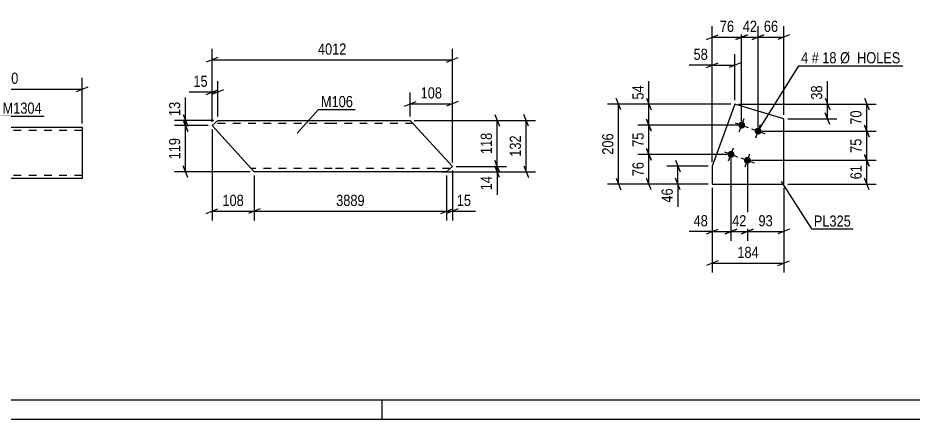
# Model space of a CAD drawing. Header units: millimetres. Extents: x 0 to 841, y 0 to 594.
# Drawn here: x 117.4 to 347.5, y 0 to 103.2 of the extents above; entities that cross this region are included whole.
import ezdxf

# ---------------------------------------------------------------- set-up
doc = ezdxf.new("R2010")
doc.units = ezdxf.units.MM
doc.linetypes.add('DXK_LINE_DOT2', pattern=[3.9198, 1.9599, -1.9599])
doc.styles.add('Arial Narrow', font='ARIALN.TTF', dxfattribs={"height": 0.2})

# ---------------------------------------------------------------- blocks, each defined once
blk = doc.blocks.new('Unknown-122570250-1133')
at = {"color": 5, "linetype": 'Continuous'}
for p, q in [((5, 5), (836, 5)), ((211, 0), (211, 5)), ((0, 0), (841, 0))]:
    blk.add_line(p, q, dxfattribs=at)
blk = doc.blocks.new('Part-122570250-4533 - 4527')
at = {"color": 2, "linetype": 'Continuous'}
for p, q in [((168.79, 76.82), (167.31, 75.47)), ((168.79, 76.82), (198.15, 76.82)), ((198.25, 76.82), (218.25, 76.82)), ((218.25, 76.82), (229.08, 64.97)), ((167.31, 75.47), (178.15, 63.62)), ((229.08, 64.97), (227.6, 63.62)), ((198.15, 63.62), (178.15, 63.62)), ((227.6, 63.62), (198.25, 63.62))]:
    blk.add_line(p, q, dxfattribs=at)
at = {"color": 7, "linetype": 'DXK_LINE_DOT2'}
for p, q in [((198.15, 76.02), (167.91, 76.02)), ((218.98, 76.02), (198.25, 76.02)), ((198.15, 64.42), (177.42, 64.42)), ((228.48, 64.42), (198.25, 64.42))]:
    blk.add_line(p, q, dxfattribs=at)
blk = doc.blocks.new('Part-122570250-4687 - 4681')
at = {"color": 2, "linetype": 'Continuous'}
for p, q in [((93.85, 61.86), (93.85, 75.06)), ((93.85, 75.06), (113.85, 75.06)), ((113.95, 75.06), (133.95, 75.06)), ((133.95, 75.06), (133.95, 61.86)), ((113.85, 61.86), (93.85, 61.86)), ((133.95, 61.86), (113.95, 61.86))]:
    blk.add_line(p, q, dxfattribs=at)
at = {"color": 7, "linetype": 'DXK_LINE_DOT2'}
for p, q in [((113.85, 74.26), (93.85, 74.26)), ((133.95, 74.26), (113.95, 74.26)), ((113.85, 62.66), (93.85, 62.66)), ((133.95, 62.66), (113.95, 62.66)), ((133.95, 62.66), (133.95, 62.72)), ((93.85, 61.86), (93.85, 61.98))]:
    blk.add_line(p, q, dxfattribs=at)
blk = doc.blocks.new('Part-122570250-7119 - 7118')
at = {"color": 2, "linetype": 'Continuous'}
for p, q in [((301.68, 81.03), (295.85, 65.06)), ((314.25, 77.23), (301.68, 81.03)), ((314.25, 60.46), (314.25, 77.23)), ((295.85, 65.06), (295.85, 60.46)), ((295.85, 60.46), (314.25, 60.46))]:
    blk.add_line(p, q, dxfattribs=at)
blk = doc.blocks.new('Bolt-122570250-7120 - 7118')
at = {"linetype": 'Continuous'}
for points in [[(303.73, 76.45, -1), (303.12, 74.76, -1)], [(307.96, 74.91, -1), (307.34, 73.22, -1)], [(300.99, 68.93, -1), (300.38, 67.24, -1)], [(305.22, 67.39, -1), (304.6, 65.7, -1)]]:
    blk.add_hatch(color=1, dxfattribs=at).paths.add_polyline_path(points)
at = {"color": 1, "linetype": 'Continuous'}
for p, q in [((301.73, 76.22), (305.12, 74.99)), ((302.81, 73.91), (304.04, 77.3)), ((305.96, 74.68), (309.34, 73.45)), ((307.04, 72.37), (308.27, 75.75)), ((300.07, 66.4), (301.3, 69.78)), ((298.99, 68.7), (302.38, 67.47)), ((303.22, 67.16), (306.6, 65.93)), ((304.3, 64.86), (305.53, 68.24))]:
    blk.add_line(p, q, dxfattribs=at)
blk = doc.blocks.new('StraightDimension-122570250-4596 - 4527')
at = {"color": 7, "linetype": 'Continuous'}
for p, q in [((159.88, 78.32), (161.08, 75.32)), ((167.79, 76.82), (157.63, 76.82)), ((161.08, 73.97), (159.88, 76.97)), ((160.48, 75.47), (160.48, 76.82)), ((166.31, 75.47), (157.63, 75.47))]:
    blk.add_line(p, q, dxfattribs=at)
at = {"color": 0}
blk.add_wipeout([(159.73, 82.2), (155.53, 82.2), (155.53, 77.34), (159.73, 77.34)], dxfattribs=at)
at = {"color": 7, "linetype": 'Continuous'}
blk.add_line((160.48, 76.82), (160.48, 82.72), dxfattribs=at)
blk.add_line((160.48, 76.82), (160.48, 82.72), dxfattribs=at)
at = {"color": 3, "style": 'Arial Narrow'}
blk.add_text('13', height=2.863, rotation=90.0002, dxfattribs=at).set_placement((159.13, 77.94))
blk = doc.blocks.new('StraightDimension-122570250-4613 - 4527')
at = {"color": 7, "linetype": 'Continuous'}
for p, q in [((167.31, 76.47), (167.31, 86.95)), ((168.79, 77.82), (168.79, 86.95)), ((165.81, 83.5), (168.81, 84.7)), ((170.29, 84.7), (167.29, 83.5)), ((167.31, 84.1), (168.79, 84.1))]:
    blk.add_line(p, q, dxfattribs=at)
at = {"color": 0}
blk.add_wipeout([(166.79, 84.85), (166.79, 89.05), (161.93, 89.05), (161.93, 84.85)], dxfattribs=at)
at = {"color": 7, "linetype": 'Continuous'}
blk.add_line((167.31, 84.1), (161.41, 84.1), dxfattribs=at)
blk.add_line((167.31, 84.1), (161.41, 84.1), dxfattribs=at)
at = {"color": 3, "style": 'Arial Narrow'}
blk.add_text('15', height=2.863, dxfattribs=at).set_placement((162.53, 85.45))
blk = doc.blocks.new('StraightDimension-122570250-4580 - 4527')
at = {"color": 7, "linetype": 'Continuous'}
for p, q in [((159.88, 76.97), (161.08, 73.97)), ((166.31, 75.47), (157.63, 75.47)), ((160.48, 63.62), (160.48, 75.47)), ((161.08, 62.12), (159.88, 65.12)), ((177.15, 63.62), (157.63, 63.62))]:
    blk.add_line(p, q, dxfattribs=at)
at = {"color": 0}
blk.add_wipeout([(159.73, 72.88), (155.53, 72.88), (155.53, 66.2), (159.73, 66.2)], dxfattribs=at)
at = {"color": 3, "style": 'Arial Narrow'}
blk.add_text('119', height=2.863, rotation=90.0002, dxfattribs=at).set_placement((159.13, 66.8))
blk = doc.blocks.new('StraightDimension-122570250-9545 - 4527')
at = {"color": 7, "linetype": 'Continuous'}
for p, q in [((167.31, 74.47), (167.31, 51.07)), ((178.15, 62.62), (178.15, 51.07)), ((165.81, 52.87), (168.81, 54.07)), ((167.31, 53.47), (178.15, 53.47)), ((179.65, 54.07), (176.65, 52.87))]:
    blk.add_line(p, q, dxfattribs=at)
at = {"color": 0}
blk.add_wipeout([(176.07, 54.22), (176.07, 58.42), (169.39, 58.42), (169.39, 54.22)], dxfattribs=at)
at = {"color": 3, "style": 'Arial Narrow'}
blk.add_text('108', height=2.863, dxfattribs=at).set_placement((169.99, 54.82))
blk = doc.blocks.new('StraightDimension-122570250-4536 - 4527')
at = {"color": 7, "linetype": 'Continuous'}
for p, q in [((167.31, 76.47), (167.31, 95.23)), ((229.08, 65.97), (229.08, 95.23)), ((168.81, 92.98), (165.81, 91.78)), ((167.31, 92.38), (229.08, 92.38)), ((227.58, 91.78), (230.58, 92.98))]:
    blk.add_line(p, q, dxfattribs=at)
at = {"color": 0}
blk.add_wipeout([(202.45, 93.13), (202.45, 97.33), (193.94, 97.33), (193.94, 93.13)], dxfattribs=at)
at = {"color": 3, "style": 'Arial Narrow'}
blk.add_text('4012', height=2.863, dxfattribs=at).set_placement((194.54, 93.73))
blk = doc.blocks.new('StraightDimension-122570250-4563 - 4527')
at = {"color": 7, "linetype": 'Continuous'}
for p, q in [((239.99, 78.32), (241.19, 75.32)), ((219.25, 76.82), (242.99, 76.82)), ((240.59, 64.97), (240.59, 76.82)), ((230.08, 64.97), (242.99, 64.97)), ((241.19, 63.47), (239.99, 66.47))]:
    blk.add_line(p, q, dxfattribs=at)
at = {"color": 0}
blk.add_wipeout([(239.84, 74.23), (235.64, 74.23), (235.64, 67.55), (239.84, 67.55)], dxfattribs=at)
at = {"color": 3, "style": 'Arial Narrow'}
blk.add_text('118', height=2.863, rotation=90.0002, dxfattribs=at).set_placement((239.24, 68.15))
blk = doc.blocks.new('StraightDimension-122570250-4547 - 4527')
at = {"color": 7, "linetype": 'Continuous'}
for p, q in [((230.08, 64.97), (242.99, 64.97)), ((239.99, 66.47), (241.19, 63.47)), ((241.19, 62.12), (239.99, 65.12)), ((240.59, 63.62), (240.59, 64.97)), ((228.6, 63.62), (242.99, 63.62))]:
    blk.add_line(p, q, dxfattribs=at)
at = {"color": 0}
blk.add_wipeout([(239.84, 63.09), (235.64, 63.09), (235.64, 58.23), (239.84, 58.23)], dxfattribs=at)
at = {"color": 7, "linetype": 'Continuous'}
blk.add_line((240.59, 63.62), (240.59, 57.71), dxfattribs=at)
blk.add_line((240.59, 63.62), (240.59, 57.71), dxfattribs=at)
at = {"color": 3, "style": 'Arial Narrow'}
blk.add_text('14', height=2.863, rotation=90.0002, dxfattribs=at).set_placement((239.24, 58.83))
blk = doc.blocks.new('StraightDimension-122570250-4627 - 4527')
at = {"color": 7, "linetype": 'Continuous'}
for p, q in [((218.25, 77.82), (218.25, 83.96)), ((229.08, 65.97), (229.08, 83.96)), ((216.75, 80.51), (219.75, 81.71)), ((218.25, 81.11), (229.08, 81.11)), ((230.58, 81.71), (227.58, 80.51))]:
    blk.add_line(p, q, dxfattribs=at)
at = {"color": 0}
blk.add_wipeout([(227.01, 81.86), (227.01, 86.06), (220.32, 86.06), (220.32, 81.86)], dxfattribs=at)
at = {"color": 3, "style": 'Arial Narrow'}
blk.add_text('108', height=2.863, dxfattribs=at).set_placement((220.92, 82.46))
blk = doc.blocks.new('StraightDimension-122570250-9494 - 4527')
at = {"color": 7, "linetype": 'Continuous'}
for p, q in [((248.64, 75.32), (247.44, 78.32)), ((219.25, 76.82), (250.44, 76.82)), ((248.04, 63.62), (248.04, 76.82)), ((247.44, 65.12), (248.64, 62.12)), ((226.33, 63.62), (250.44, 63.62))]:
    blk.add_line(p, q, dxfattribs=at)
at = {"color": 0}
blk.add_wipeout([(247.29, 73.56), (243.09, 73.56), (243.09, 66.87), (247.29, 66.87)], dxfattribs=at)
at = {"color": 3, "style": 'Arial Narrow'}
blk.add_text('132', height=2.863, rotation=90.0002, dxfattribs=at).set_placement((246.69, 67.47))
blk = doc.blocks.new('StraightDimension-122570250-9543 - 4527')
at = {"color": 7, "linetype": 'Continuous'}
for p, q in [((227.6, 62.62), (227.6, 51.07)), ((229.08, 63.97), (229.08, 51.07)), ((226.1, 52.87), (229.1, 54.07)), ((230.58, 54.07), (227.58, 52.87)), ((227.6, 53.47), (229.08, 53.47))]:
    blk.add_line(p, q, dxfattribs=at)
at = {"color": 0}
blk.add_wipeout([(234.46, 54.22), (234.46, 58.42), (229.61, 58.42), (229.61, 54.22)], dxfattribs=at)
at = {"color": 7, "linetype": 'Continuous'}
blk.add_line((229.08, 53.47), (234.99, 53.47), dxfattribs=at)
blk.add_line((229.08, 53.47), (234.99, 53.47), dxfattribs=at)
at = {"color": 3, "style": 'Arial Narrow'}
blk.add_text('15', height=2.863, dxfattribs=at).set_placement((230.21, 54.82))
blk = doc.blocks.new('StraightDimension-122570250-9544 - 4527')
at = {"color": 7, "linetype": 'Continuous'}
for p, q in [((178.15, 62.62), (178.15, 51.07)), ((227.6, 62.62), (227.6, 51.07)), ((179.65, 54.07), (176.65, 52.87)), ((178.15, 53.47), (227.6, 53.47)), ((226.1, 52.87), (229.1, 54.07))]:
    blk.add_line(p, q, dxfattribs=at)
at = {"color": 0}
blk.add_wipeout([(207.13, 54.22), (207.13, 58.42), (198.62, 58.42), (198.62, 54.22)], dxfattribs=at)
at = {"color": 3, "style": 'Arial Narrow'}
blk.add_text('3889', height=2.863, dxfattribs=at).set_placement((199.22, 54.82))
blk = doc.blocks.new('StraightDimension-122570250-4690 - 4681')
at = {"color": 7, "linetype": 'Continuous'}
for p, q in [((93.85, 76.06), (93.85, 87.74)), ((133.95, 76.06), (133.95, 87.74)), ((95.35, 85.49), (92.35, 84.29)), ((132.45, 84.29), (135.45, 85.49)), ((93.85, 84.89), (133.95, 84.89))]:
    blk.add_line(p, q, dxfattribs=at)
at = {"color": 0}
blk.add_wipeout([(118.15, 85.64), (118.15, 89.84), (109.64, 89.84), (109.64, 85.64)], dxfattribs=at)
at = {"color": 3, "style": 'Arial Narrow'}
blk.add_text('2890', height=2.863, dxfattribs=at).set_placement((110.24, 86.24))
blk = doc.blocks.new('StraightDimension-122570250-10993 - 7118')
at = {"color": 7, "linetype": 'Continuous'}
for p, q in [((295.85, 66.06), (295.85, 101.08)), ((303.42, 76.6), (303.42, 101.08)), ((294.35, 97.63), (297.35, 98.83)), ((295.85, 98.23), (303.42, 98.23)), ((304.92, 98.83), (301.92, 97.63))]:
    blk.add_line(p, q, dxfattribs=at)
at = {"color": 0}
blk.add_wipeout([(302.07, 98.98), (302.07, 103.18), (297.21, 103.18), (297.21, 98.98)], dxfattribs=at)
at = {"color": 3, "style": 'Arial Narrow'}
blk.add_text('76', height=2.863, dxfattribs=at).set_placement((297.81, 99.58))
blk = doc.blocks.new('StraightDimension-122570250-7130 - 7118')
at = {"color": 7, "linetype": 'Continuous'}
for p, q in [((294.85, 65.06), (284.21, 65.06)), ((286.46, 66.56), (287.66, 63.56)), ((287.06, 60.46), (287.06, 65.06)), ((294.85, 60.46), (284.21, 60.46)), ((287.66, 58.96), (286.46, 61.96))]:
    blk.add_line(p, q, dxfattribs=at)
at = {"color": 0}
blk.add_wipeout([(286.31, 59.93), (282.11, 59.93), (282.11, 55.08), (286.31, 55.08)], dxfattribs=at)
at = {"color": 7, "linetype": 'Continuous'}
blk.add_line((287.06, 60.46), (287.06, 54.55), dxfattribs=at)
blk.add_line((287.06, 60.46), (287.06, 54.55), dxfattribs=at)
at = {"color": 3, "style": 'Arial Narrow'}
blk.add_text('46', height=2.863, rotation=90.0002, dxfattribs=at).set_placement((285.71, 55.68))
blk = doc.blocks.new('StraightDimension-122570250-7122 - 7118')
at = {"color": 7, "linetype": 'Continuous'}
for p, q in [((295.85, 66.06), (295.85, 93.88)), ((301.68, 82.03), (301.68, 93.88)), ((294.35, 90.43), (297.35, 91.63)), ((295.85, 91.03), (301.68, 91.03)), ((303.18, 91.63), (300.18, 90.43))]:
    blk.add_line(p, q, dxfattribs=at)
at = {"color": 0}
blk.add_wipeout([(295.33, 91.78), (295.33, 95.98), (290.47, 95.98), (290.47, 91.78)], dxfattribs=at)
at = {"color": 7, "linetype": 'Continuous'}
blk.add_line((295.85, 91.03), (289.95, 91.03), dxfattribs=at)
blk.add_line((295.85, 91.03), (289.95, 91.03), dxfattribs=at)
at = {"color": 3, "style": 'Arial Narrow'}
blk.add_text('58', height=2.863, dxfattribs=at).set_placement((291.07, 92.38))
blk = doc.blocks.new('StraightDimension-122570250-10992 - 7118')
at = {"color": 7, "linetype": 'Continuous'}
for p, q in [((303.42, 76.6), (303.42, 101.08)), ((307.65, 75.06), (307.65, 101.08)), ((301.92, 97.63), (304.92, 98.83)), ((303.42, 98.23), (307.65, 98.23)), ((309.15, 98.83), (306.15, 97.63))]:
    blk.add_line(p, q, dxfattribs=at)
at = {"color": 0}
blk.add_wipeout([(307.97, 98.98), (307.97, 103.18), (303.11, 103.18), (303.11, 98.98)], dxfattribs=at)
at = {"color": 3, "style": 'Arial Narrow'}
blk.add_text('42', height=2.863, dxfattribs=at).set_placement((303.71, 99.58))
blk = doc.blocks.new('StraightDimension-122570250-10991 - 7118')
at = {"color": 7, "linetype": 'Continuous'}
for p, q in [((307.65, 75.06), (307.65, 101.08)), ((314.25, 78.23), (314.25, 101.08)), ((306.15, 97.63), (309.15, 98.83)), ((307.65, 98.23), (314.25, 98.23)), ((315.75, 98.83), (312.75, 97.63))]:
    blk.add_line(p, q, dxfattribs=at)
at = {"color": 0}
blk.add_wipeout([(313.38, 98.98), (313.38, 103.18), (308.52, 103.18), (308.52, 98.98)], dxfattribs=at)
at = {"color": 3, "style": 'Arial Narrow'}
blk.add_text('66', height=2.863, dxfattribs=at).set_placement((309.12, 99.58))
blk = doc.blocks.new('StraightDimension-122570250-7134 - 7118')
at = {"color": 7, "linetype": 'Continuous'}
for p, q in [((302.68, 81.03), (327.87, 81.03)), ((324.87, 82.53), (326.07, 79.53)), ((325.47, 77.23), (325.47, 81.03)), ((326.07, 75.73), (324.87, 78.73)), ((315.25, 77.23), (327.87, 77.23))]:
    blk.add_line(p, q, dxfattribs=at)
at = {"color": 0}
blk.add_wipeout([(324.72, 86.41), (320.52, 86.41), (320.52, 81.56), (324.72, 81.56)], dxfattribs=at)
at = {"color": 7, "linetype": 'Continuous'}
blk.add_line((325.47, 81.03), (325.47, 86.94), dxfattribs=at)
blk.add_line((325.47, 81.03), (325.47, 86.94), dxfattribs=at)
at = {"color": 3, "style": 'Arial Narrow'}
blk.add_text('38', height=2.863, rotation=90.0002, dxfattribs=at).set_placement((324.12, 82.16))
blk = doc.blocks.new('StraightDimension-122570250-7126 - 7118')
at = {"color": 7, "linetype": 'Continuous'}
for p, q in [((295.85, 59.46), (295.85, 37.7)), ((314.25, 59.46), (314.25, 37.7)), ((297.35, 40.7), (294.35, 39.5)), ((295.85, 40.1), (314.25, 40.1)), ((312.75, 39.5), (315.75, 40.7))]:
    blk.add_line(p, q, dxfattribs=at)
at = {"color": 0}
blk.add_wipeout([(308.39, 40.85), (308.39, 45.05), (301.71, 45.05), (301.71, 40.85)], dxfattribs=at)
at = {"color": 3, "style": 'Arial Narrow'}
blk.add_text('184', height=2.863, dxfattribs=at).set_placement((302.31, 41.45))
blk = doc.blocks.new('StraightDimension-122570250-7178 - 7118')
at = {"color": 7, "linetype": 'Continuous'}
for p, q in [((300.68, 81.03), (268.95, 81.03)), ((272.4, 79.53), (271.2, 82.53)), ((271.8, 60.46), (271.8, 81.03)), ((294.85, 60.46), (268.95, 60.46)), ((271.2, 61.96), (272.4, 58.96))]:
    blk.add_line(p, q, dxfattribs=at)
at = {"color": 0}
blk.add_wipeout([(271.05, 74.09), (266.85, 74.09), (266.85, 67.4), (271.05, 67.4)], dxfattribs=at)
at = {"color": 3, "style": 'Arial Narrow'}
blk.add_text('206', height=2.863, rotation=90.0002, dxfattribs=at).set_placement((270.45, 68))
blk = doc.blocks.new('StraightDimension-122570250-10878 - 7118')
at = {"color": 7, "linetype": 'Continuous'}
for p, q in [((300.68, 81.03), (276.73, 81.03)), ((278.98, 82.53), (280.18, 79.53)), ((279.58, 75.6), (279.58, 81.03)), ((280.18, 74.1), (278.98, 77.1)), ((302.42, 75.6), (276.73, 75.6))]:
    blk.add_line(p, q, dxfattribs=at)
at = {"color": 0}
blk.add_wipeout([(278.83, 86.41), (274.63, 86.41), (274.63, 81.56), (278.83, 81.56)], dxfattribs=at)
at = {"color": 7, "linetype": 'Continuous'}
blk.add_line((279.58, 81.03), (279.58, 86.94), dxfattribs=at)
blk.add_line((279.58, 81.03), (279.58, 86.94), dxfattribs=at)
at = {"color": 3, "style": 'Arial Narrow'}
blk.add_text('54', height=2.863, rotation=90.0002, dxfattribs=at).set_placement((278.23, 82.16))
blk = doc.blocks.new('StraightDimension-122570250-10879 - 7118')
at = {"color": 7, "linetype": 'Continuous'}
for p, q in [((278.98, 77.1), (280.18, 74.1)), ((302.42, 75.6), (276.73, 75.6)), ((279.58, 68.09), (279.58, 75.6)), ((280.18, 66.59), (278.98, 69.59)), ((299.68, 68.09), (276.73, 68.09))]:
    blk.add_line(p, q, dxfattribs=at)
at = {"color": 0}
blk.add_wipeout([(278.83, 74.27), (274.63, 74.27), (274.63, 69.42), (278.83, 69.42)], dxfattribs=at)
at = {"color": 3, "style": 'Arial Narrow'}
blk.add_text('75', height=2.863, rotation=90.0002, dxfattribs=at).set_placement((278.23, 70.02))
blk = doc.blocks.new('StraightDimension-122570250-10880 - 7118')
at = {"color": 7, "linetype": 'Continuous'}
for p, q in [((278.98, 69.59), (280.18, 66.59)), ((299.68, 68.09), (276.73, 68.09)), ((279.58, 60.46), (279.58, 68.09)), ((294.85, 60.46), (276.73, 60.46)), ((280.18, 58.96), (278.98, 61.96))]:
    blk.add_line(p, q, dxfattribs=at)
at = {"color": 0}
blk.add_wipeout([(278.83, 66.7), (274.63, 66.7), (274.63, 61.85), (278.83, 61.85)], dxfattribs=at)
at = {"color": 3, "style": 'Arial Narrow'}
blk.add_text('76', height=2.863, rotation=90.0002, dxfattribs=at).set_placement((278.23, 62.45))
blk = doc.blocks.new('StraightDimension-122570250-11025 - 7118')
at = {"color": 7, "linetype": 'Continuous'}
for p, q in [((304.91, 65.55), (304.91, 45.83)), ((314.25, 59.46), (314.25, 45.83)), ((303.41, 47.63), (306.41, 48.83)), ((315.75, 48.83), (312.75, 47.63)), ((304.91, 48.23), (314.25, 48.23))]:
    blk.add_line(p, q, dxfattribs=at)
at = {"color": 0}
blk.add_wipeout([(312.01, 48.98), (312.01, 53.18), (307.15, 53.18), (307.15, 48.98)], dxfattribs=at)
at = {"color": 3, "style": 'Arial Narrow'}
blk.add_text('93', height=2.863, dxfattribs=at).set_placement((307.75, 49.58))
blk = doc.blocks.new('StraightDimension-122570250-11026 - 7118')
at = {"color": 7, "linetype": 'Continuous'}
for p, q in [((300.68, 67.09), (300.68, 45.83)), ((304.91, 65.55), (304.91, 45.83)), ((299.18, 47.63), (302.18, 48.83)), ((306.41, 48.83), (303.41, 47.63)), ((300.68, 48.23), (304.91, 48.23))]:
    blk.add_line(p, q, dxfattribs=at)
at = {"color": 0}
blk.add_wipeout([(305.23, 48.98), (305.23, 53.18), (300.37, 53.18), (300.37, 48.98)], dxfattribs=at)
at = {"color": 3, "style": 'Arial Narrow'}
blk.add_text('42', height=2.863, dxfattribs=at).set_placement((300.97, 49.58))
blk = doc.blocks.new('StraightDimension-122570250-11027 - 7118')
at = {"color": 7, "linetype": 'Continuous'}
for p, q in [((300.68, 67.09), (300.68, 45.83)), ((295.85, 59.46), (295.85, 45.83)), ((294.35, 47.63), (297.35, 48.83)), ((302.18, 48.83), (299.18, 47.63)), ((295.85, 48.23), (300.68, 48.23))]:
    blk.add_line(p, q, dxfattribs=at)
at = {"color": 0}
blk.add_wipeout([(295.33, 48.98), (295.33, 53.18), (290.47, 53.18), (290.47, 48.98)], dxfattribs=at)
at = {"color": 7, "linetype": 'Continuous'}
blk.add_line((295.85, 48.23), (289.95, 48.23), dxfattribs=at)
blk.add_line((295.85, 48.23), (289.95, 48.23), dxfattribs=at)
at = {"color": 3, "style": 'Arial Narrow'}
blk.add_text('48', height=2.863, dxfattribs=at).set_placement((291.07, 49.58))
blk = doc.blocks.new('StraightDimension-122570250-11051 - 7118')
at = {"color": 7, "linetype": 'Continuous'}
for p, q in [((302.68, 81.03), (337.97, 81.03)), ((334.97, 82.53), (336.17, 79.53)), ((335.57, 74.06), (335.57, 81.03)), ((308.65, 74.06), (337.97, 74.06)), ((336.17, 72.56), (334.97, 75.56))]:
    blk.add_line(p, q, dxfattribs=at)
at = {"color": 0}
blk.add_wipeout([(334.82, 79.98), (330.62, 79.98), (330.62, 75.12), (334.82, 75.12)], dxfattribs=at)
at = {"color": 3, "style": 'Arial Narrow'}
blk.add_text('70', height=2.863, rotation=90.0002, dxfattribs=at).set_placement((334.22, 75.72))
blk = doc.blocks.new('StraightDimension-122570250-11052 - 7118')
at = {"color": 7, "linetype": 'Continuous'}
for p, q in [((308.65, 74.06), (337.97, 74.06)), ((334.97, 75.56), (336.17, 72.56)), ((335.57, 66.55), (335.57, 74.06)), ((336.17, 65.05), (334.97, 68.05)), ((305.91, 66.55), (337.97, 66.55))]:
    blk.add_line(p, q, dxfattribs=at)
at = {"color": 0}
blk.add_wipeout([(334.82, 72.73), (330.62, 72.73), (330.62, 67.88), (334.82, 67.88)], dxfattribs=at)
at = {"color": 3, "style": 'Arial Narrow'}
blk.add_text('75', height=2.863, rotation=90.0002, dxfattribs=at).set_placement((334.22, 68.48))
blk = doc.blocks.new('StraightDimension-122570250-11053 - 7118')
at = {"color": 7, "linetype": 'Continuous'}
for p, q in [((334.97, 68.05), (336.17, 65.05)), ((305.91, 66.55), (337.97, 66.55)), ((335.57, 60.46), (335.57, 66.55)), ((315.25, 60.46), (337.97, 60.46)), ((336.17, 58.96), (334.97, 61.96))]:
    blk.add_line(p, q, dxfattribs=at)
at = {"color": 0}
blk.add_wipeout([(334.82, 65.93), (330.62, 65.93), (330.62, 61.07), (334.82, 61.07)], dxfattribs=at)
at = {"color": 3, "style": 'Arial Narrow'}
blk.add_text('61', height=2.863, rotation=90.0002, dxfattribs=at).set_placement((334.22, 61.67))
blk = doc.blocks.new('Mark-122570250-4529 - 4527')
at = {"color": 0}
blk.add_wipeout([(203.53, 80.23), (203.53, 83.23), (195.31, 83.23), (195.31, 80.23)], dxfattribs=at)
blk.add_wipeout([(203.53, 80.23), (203.53, 83.23), (195.31, 83.23), (195.31, 80.23)], dxfattribs=at)
at = {"color": 30, "linetype": 'Continuous'}
for p, q in [((189.2, 73.54), (194.71, 79.63)), ((194.71, 79.63), (204.13, 79.63))]:
    blk.add_line(p, q, dxfattribs=at)
at = {"color": 3, "style": 'Arial Narrow'}
blk.add_text('M106', height=2.863, dxfattribs=at).set_placement((195.31, 80.23))
blk = doc.blocks.new('Mark-122570250-4683 - 4681')
at = {"color": 0}
blk.add_wipeout([(123.54, 78.55), (123.54, 81.55), (113.49, 81.55), (113.49, 78.55)], dxfattribs=at)
blk.add_wipeout([(123.54, 78.55), (123.54, 81.55), (113.49, 81.55), (113.49, 78.55)], dxfattribs=at)
at = {"color": 30, "linetype": 'Continuous'}
for p, q in [((109.59, 72.21), (112.89, 77.95)), ((112.89, 77.95), (124.14, 77.95))]:
    blk.add_line(p, q, dxfattribs=at)
at = {"color": 3, "style": 'Arial Narrow'}
blk.add_text('M1304', height=2.863, dxfattribs=at).set_placement((113.49, 78.55))
blk = doc.blocks.new('Mark-122570250-7181 - 7118')
at = {"color": 0}
blk.add_wipeout([(331.48, 49.5), (331.48, 52.5), (321.97, 52.5), (321.97, 49.5)], dxfattribs=at)
blk.add_wipeout([(331.48, 49.5), (331.48, 52.5), (321.97, 52.5), (321.97, 49.5)], dxfattribs=at)
at = {"color": 30, "linetype": 'Continuous'}
for p, q in [((313.56, 61.11), (321.37, 48.9)), ((321.37, 48.9), (332.08, 48.9))]:
    blk.add_line(p, q, dxfattribs=at)
at = {"color": 3, "style": 'Arial Narrow'}
blk.add_text('PL325', height=2.863, dxfattribs=at).set_placement((321.97, 49.5))
blk = doc.blocks.new('Mark-122570250-7184 - 7118')
at = {"color": 0}
blk.add_wipeout([(320.52, 91.49), (320.52, 94.49), (318.69, 94.49), (318.69, 91.49)], dxfattribs=at)
blk.add_wipeout([(320.52, 91.49), (320.52, 94.49), (318.69, 94.49), (318.69, 91.49)], dxfattribs=at)
at = {"color": 7, "linetype": 'Continuous'}
blk.add_line((307.74, 74.19), (318.09, 90.89), dxfattribs=at)
at = {"color": 0}
blk.add_wipeout([(323.24, 91.49), (323.24, 94.49), (321.42, 94.49), (321.42, 91.49)], dxfattribs=at)
blk.add_wipeout([(323.24, 91.49), (323.24, 94.49), (321.42, 94.49), (321.42, 91.49)], dxfattribs=at)
at = {"color": 3, "style": 'Arial Narrow'}
blk.add_text('4', height=2.86, dxfattribs=at).set_placement((318.69, 91.49))
at = {"color": 0}
blk.add_wipeout([(327.8, 91.49), (327.8, 94.49), (324.14, 94.49), (324.14, 91.49)], dxfattribs=at)
blk.add_wipeout([(327.8, 91.49), (327.8, 94.49), (324.14, 94.49), (324.14, 91.49)], dxfattribs=at)
at = {"color": 3, "style": 'Arial Narrow'}
blk.add_text('#', height=2.86, dxfattribs=at).set_placement((321.42, 91.49))
at = {"color": 0}
blk.add_wipeout([(344.23, 91.49), (344.23, 94.49), (328.7, 94.49), (328.7, 91.49)], dxfattribs=at)
blk.add_wipeout([(344.23, 91.49), (344.23, 94.49), (328.7, 94.49), (328.7, 91.49)], dxfattribs=at)
at = {"color": 7, "linetype": 'Continuous'}
blk.add_line((318.09, 90.89), (344.83, 90.89), dxfattribs=at)
at = {"color": 3, "style": 'Arial Narrow'}
for s, p in [('18', (324.14, 91.49)), ('Ø  HOLES', (328.7, 91.49))]:
    blk.add_text(s, height=2.863, dxfattribs=at).set_placement(p)

msp = doc.modelspace()

# ---------------------------------------------------------------- block references
for name in ['Unknown-122570250-1133', 'Part-122570250-7119 - 7118', 'Part-122570250-4533 - 4527', 'Bolt-122570250-7120 - 7118', 'Part-122570250-4687 - 4681']:
    msp.add_blockref(name, (0, 0))

# ---------------------------------------------------------------- next in the draw order: block references
for name in ['StraightDimension-122570250-10993 - 7118', 'StraightDimension-122570250-4690 - 4681', 'StraightDimension-122570250-4596 - 4527']:
    msp.add_blockref(name, (0, 0))

# ---------------------------------------------------------------- next in the draw order: block references
for name in ['StraightDimension-122570250-4613 - 4527', 'Mark-122570250-4683 - 4681', 'StraightDimension-122570250-7130 - 7118']:
    msp.add_blockref(name, (0, 0))

# ---------------------------------------------------------------- next in the draw order: block references
for name in ['StraightDimension-122570250-7122 - 7118', 'StraightDimension-122570250-4580 - 4527', 'StraightDimension-122570250-7126 - 7118']:
    msp.add_blockref(name, (0, 0))

# ---------------------------------------------------------------- next in the draw order: block references
for name in ['StraightDimension-122570250-10992 - 7118', 'StraightDimension-122570250-7178 - 7118', 'StraightDimension-122570250-9545 - 4527']:
    msp.add_blockref(name, (0, 0))

# ---------------------------------------------------------------- next in the draw order: block references
for name in ['StraightDimension-122570250-10991 - 7118', 'StraightDimension-122570250-4536 - 4527']:
    msp.add_blockref(name, (0, 0))

# ---------------------------------------------------------------- next in the draw order: block references
for name in ['StraightDimension-122570250-7134 - 7118', 'Mark-122570250-4529 - 4527', 'StraightDimension-122570250-4563 - 4527']:
    msp.add_blockref(name, (0, 0))

# ---------------------------------------------------------------- next in the draw order: block references
for name in ['StraightDimension-122570250-10878 - 7118', 'StraightDimension-122570250-4547 - 4527']:
    msp.add_blockref(name, (0, 0))

# ---------------------------------------------------------------- next in the draw order: block references
for name in ['StraightDimension-122570250-4627 - 4527', 'StraightDimension-122570250-10879 - 7118']:
    msp.add_blockref(name, (0, 0))

# ---------------------------------------------------------------- next in the draw order: block references
for name in ['StraightDimension-122570250-11051 - 7118', 'StraightDimension-122570250-9494 - 4527', 'StraightDimension-122570250-10880 - 7118', 'StraightDimension-122570250-11025 - 7118']:
    msp.add_blockref(name, (0, 0))

# ---------------------------------------------------------------- next in the draw order: block references
for name in ['StraightDimension-122570250-11026 - 7118', 'StraightDimension-122570250-9543 - 4527']:
    msp.add_blockref(name, (0, 0))

# ---------------------------------------------------------------- next in the draw order: block references
for name in ['StraightDimension-122570250-11052 - 7118', 'StraightDimension-122570250-11027 - 7118', 'StraightDimension-122570250-9544 - 4527']:
    msp.add_blockref(name, (0, 0))

# ---------------------------------------------------------------- next in the draw order: block references
for name in ['Mark-122570250-7184 - 7118', 'StraightDimension-122570250-11053 - 7118']:
    msp.add_blockref(name, (0, 0))

# ---------------------------------------------------------------- next in the draw order: block references
msp.add_blockref('Mark-122570250-7181 - 7118', (0, 0))

doc.saveas('drawing.dxf')
